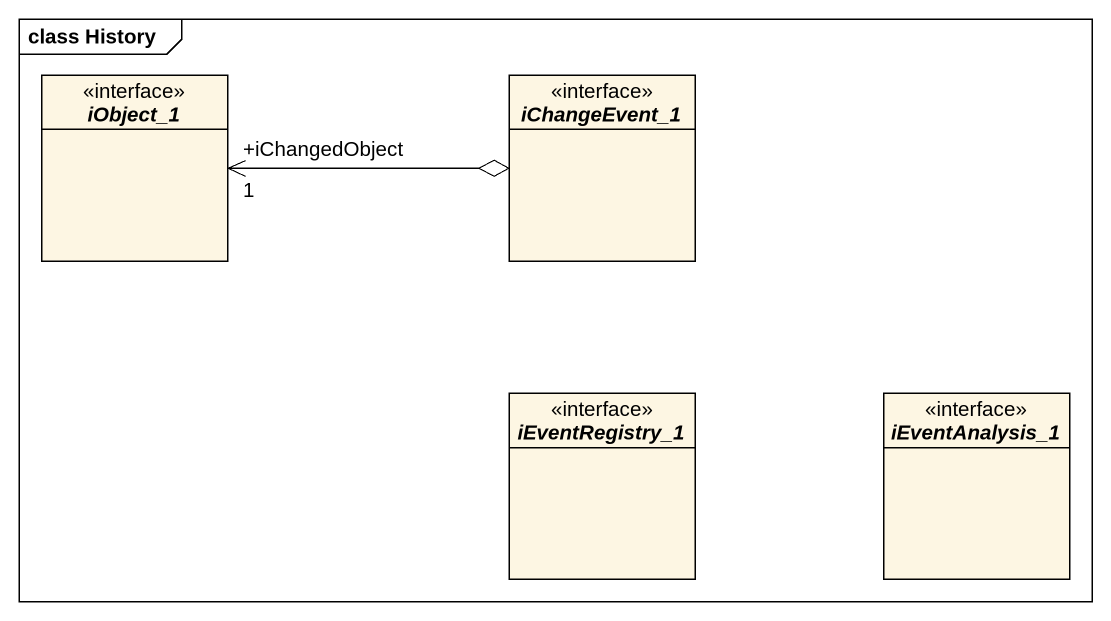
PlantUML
@startuml
mainframe class History
hide circle
hide empty members
interface iObject_1
interface iChangeEvent_1
interface iEventRegistry_1
interface iEventAnalysis_1
iObject_1 "+iChangedObject\n1" <-right-o iChangeEvent_1
@enduml
